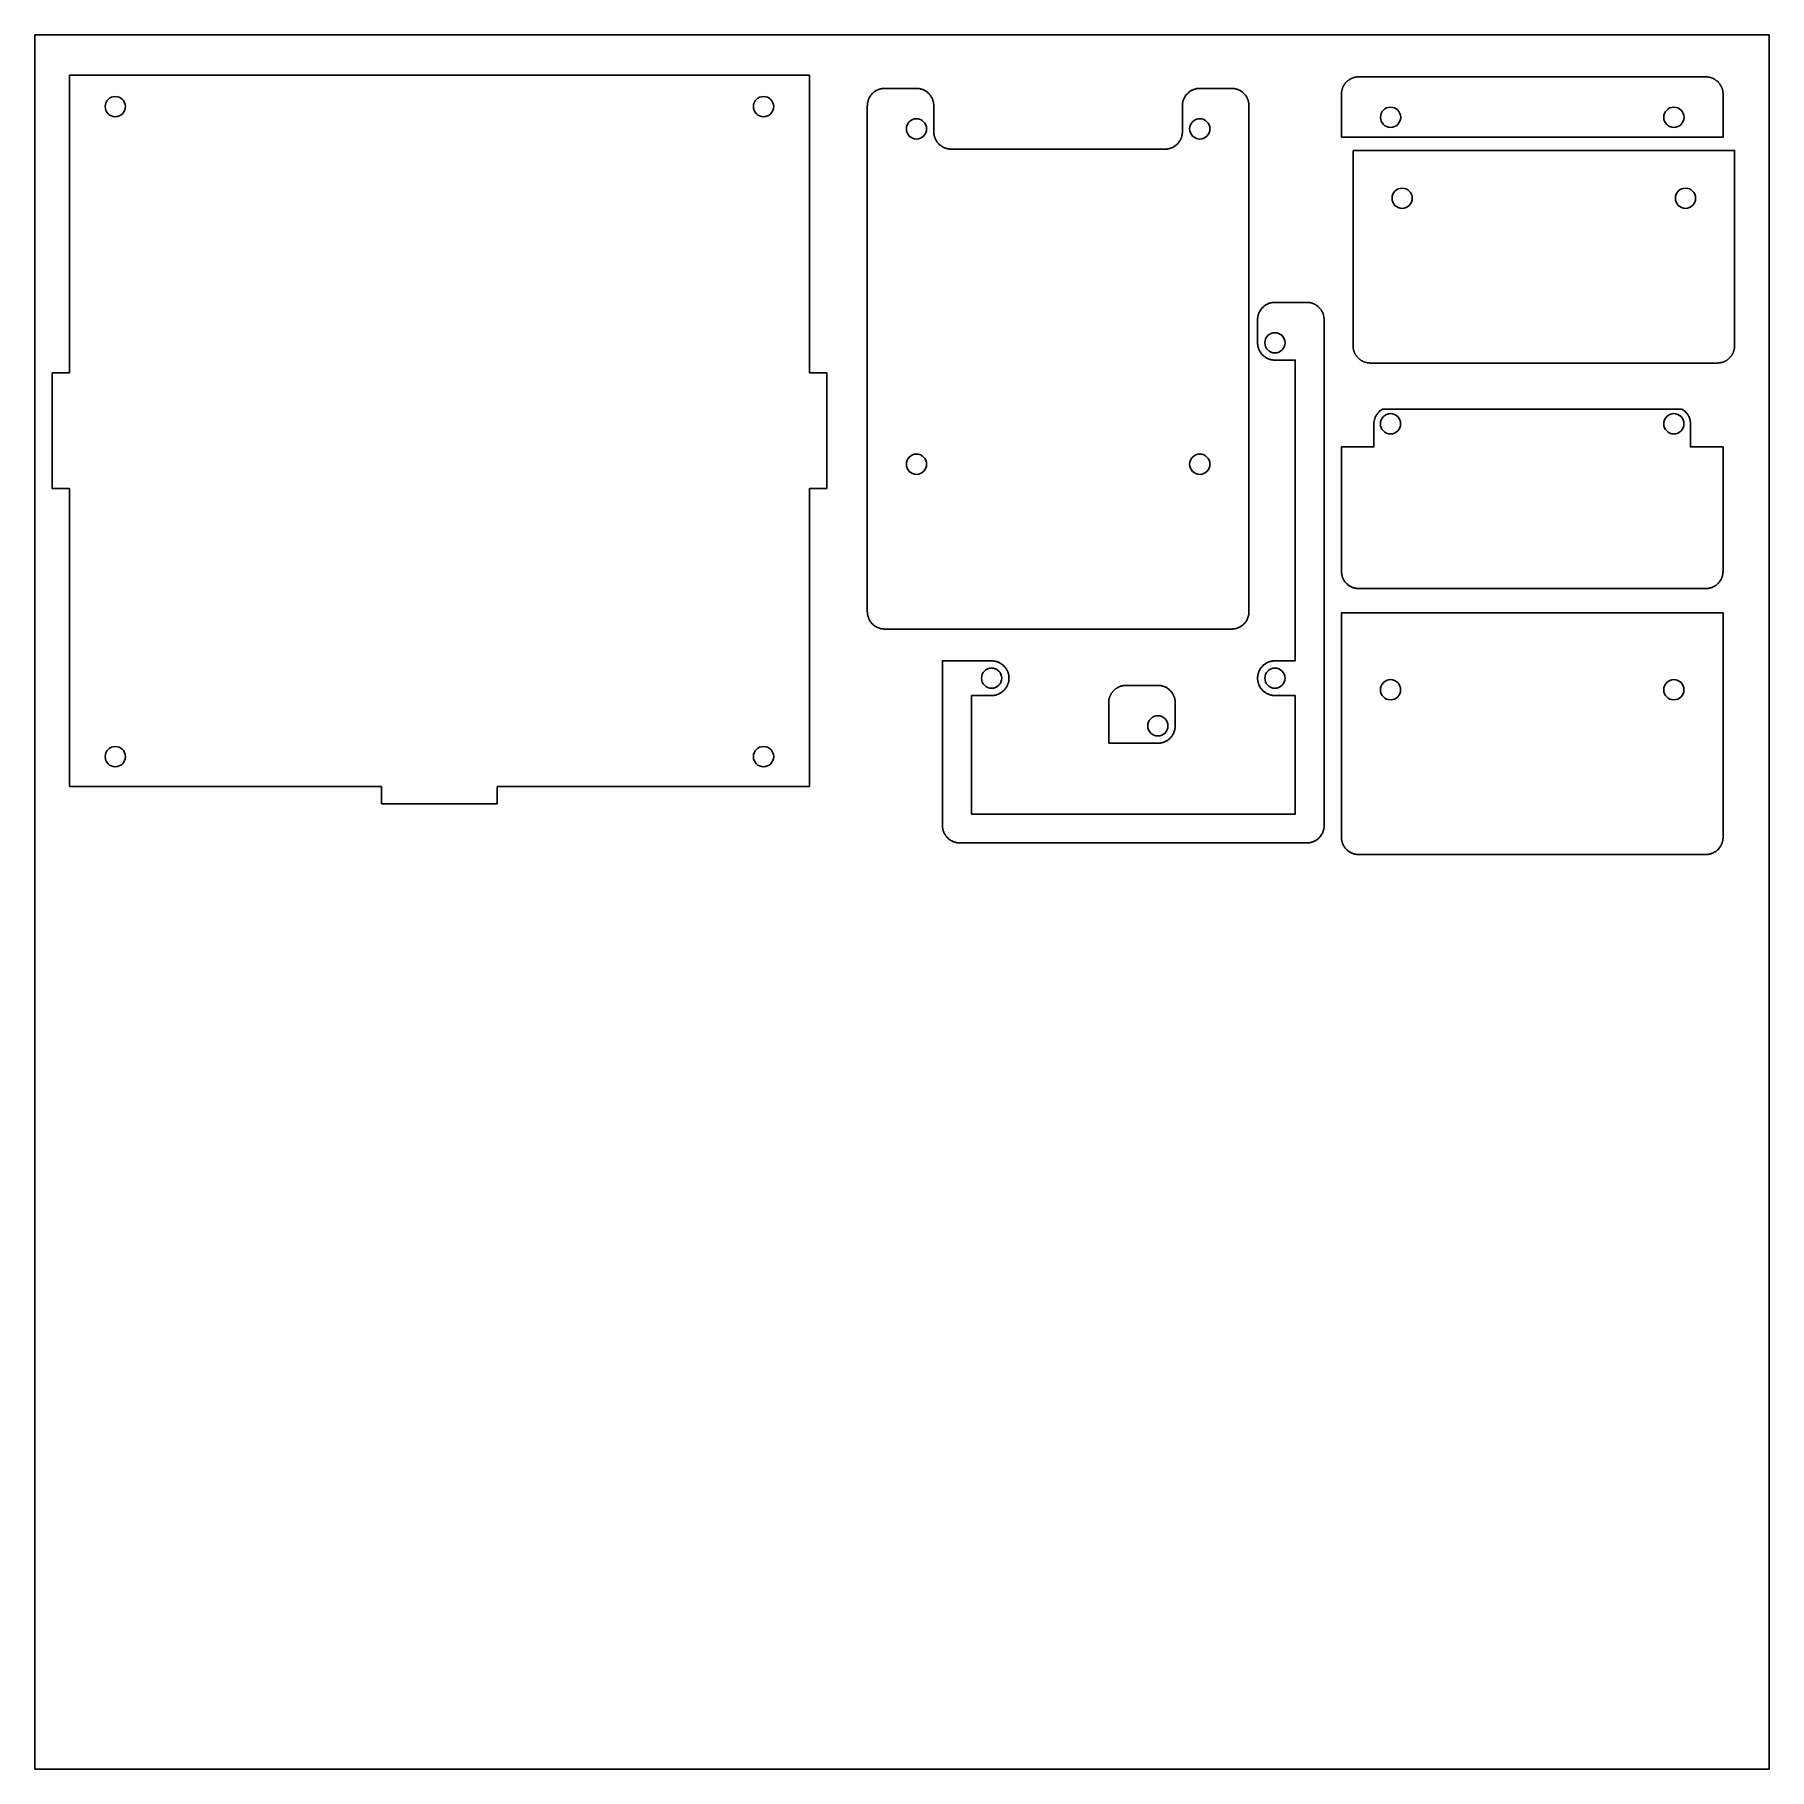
# Model space of a CAD drawing. Extents: x 1799 to 2099, y 2693 to 2993.
import ezdxf

# ---------------------------------------------------------------- set-up
doc = ezdxf.new("R2010")
doc.units = 0
doc.layers.add('CORTE_LASER$CORTE', color=7, linetype='CONTINUOUS')

msp = doc.modelspace()

# ---------------------------------------------------------------- linework, layer by layer
at = {"layer": 'CORTE_LASER$CORTE'}
for p, q in [((2099, 2993), (1799, 2993)), ((1799, 2993), (1799, 2693)), ((2099, 2693), (2099, 2993)), ((1805, 2934.5), (1805, 2986)), ((1805, 2986), (1933, 2986)), ((1933, 2986), (1933, 2934.5)), ((1802, 2914.5), (1802, 2934.5)), ((1802, 2934.5), (1805, 2934.5)), ((1933, 2934.5), (1936, 2934.5)), ((1936, 2934.5), (1936, 2914.5)), ((1805, 2914.5), (1802, 2914.5)), ((1805, 2863), (1805, 2914.5)), ((1936, 2914.5), (1933, 2914.5)), ((1933, 2914.5), (1933, 2863)), ((1859, 2863), (1805, 2863)), ((1859, 2860), (1859, 2863)), ((1933, 2863), (1879, 2863)), ((1879, 2863), (1879, 2860)), ((1879, 2860), (1859, 2860)), ((1799, 2693), (2099, 2693))]:
    msp.add_line(p, q, dxfattribs=at)
for points in [[(2025, 2975.27), (2091, 2975.27), (2091, 2982.71), (2091, 2982.78), (2091, 2982.85), (2091, 2982.91), (2090.99, 2982.98), (2090.98, 2983.05), (2090.98, 2983.12), (2090.97, 2983.19), (2090.95, 2983.26), (2090.94, 2983.33), (2090.92, 2983.4), (2090.91, 2983.47), (2090.89, 2983.54), (2090.87, 2983.61), (2090.84, 2983.68), (2090.82, 2983.75), (2090.79, 2983.82), (2090.77, 2983.89), (2090.73, 2983.95), (2090.7, 2984.02), (2090.67, 2984.09), (2090.63, 2984.16), (2090.6, 2984.22), (2090.56, 2984.29), (2090.51, 2984.35), (2090.47, 2984.42), (2090.43, 2984.48), (2090.38, 2984.54), (2090.33, 2984.6), (2090.28, 2984.66), (2090.23, 2984.72), (2090.18, 2984.78), (2090.13, 2984.83), (2090.07, 2984.89), (2090.01, 2984.94), (2089.95, 2984.99), (2089.89, 2985.04), (2089.83, 2985.09), (2089.77, 2985.14), (2089.71, 2985.18), (2089.65, 2985.22), (2089.58, 2985.26), (2089.52, 2985.3), (2089.45, 2985.34), (2089.38, 2985.38), (2089.31, 2985.41), (2089.25, 2985.44), (2089.18, 2985.47), (2089.11, 2985.5), (2089.04, 2985.53), (2088.97, 2985.55), (2088.9, 2985.58), (2088.83, 2985.6), (2088.76, 2985.62), (2088.69, 2985.63), (2088.62, 2985.65), (2088.55, 2985.66), (2088.48, 2985.67), (2088.41, 2985.68), (2088.34, 2985.69), (2088.27, 2985.7), (2088.21, 2985.71), (2088.14, 2985.71), (2088.07, 2985.71), (2088, 2985.71), (2028, 2985.71), (2027.94, 2985.71), (2027.87, 2985.71), (2027.8, 2985.71), (2027.73, 2985.7), (2027.67, 2985.69), (2027.6, 2985.68), (2027.53, 2985.67), (2027.46, 2985.66), (2027.39, 2985.65), (2027.32, 2985.63), (2027.25, 2985.62), (2027.18, 2985.6), (2027.11, 2985.58), (2027.04, 2985.55), (2026.97, 2985.53), (2026.9, 2985.5), (2026.83, 2985.47), (2026.76, 2985.44), (2026.69, 2985.41), (2026.63, 2985.38), (2026.56, 2985.34), (2026.49, 2985.3), (2026.43, 2985.26), (2026.36, 2985.22), (2026.3, 2985.18), (2026.24, 2985.14), (2026.17, 2985.09), (2026.11, 2985.04), (2026.05, 2984.99), (2026, 2984.94), (2025.94, 2984.89), (2025.88, 2984.83), (2025.83, 2984.78), (2025.78, 2984.72), (2025.72, 2984.66), (2025.67, 2984.6), (2025.63, 2984.54), (2025.58, 2984.48), (2025.54, 2984.42), (2025.49, 2984.35), (2025.45, 2984.29), (2025.41, 2984.22), (2025.37, 2984.16), (2025.34, 2984.09), (2025.31, 2984.02), (2025.27, 2983.95), (2025.24, 2983.89), (2025.21, 2983.82), (2025.19, 2983.75), (2025.16, 2983.68), (2025.14, 2983.61), (2025.12, 2983.54), (2025.1, 2983.47), (2025.08, 2983.4), (2025.07, 2983.33), (2025.05, 2983.26), (2025.04, 2983.19), (2025.03, 2983.12), (2025.02, 2983.05), (2025.02, 2982.98), (2025.01, 2982.91), (2025.01, 2982.85), (2025, 2982.78), (2025, 2982.71)], [(1997.5, 2976.21), (1997.5, 2980.71), (1997.5, 2980.81), (1997.51, 2980.92), (1997.52, 2981.02), (1997.53, 2981.12), (1997.54, 2981.22), (1997.56, 2981.32), (1997.59, 2981.42), (1997.61, 2981.52), (1997.64, 2981.62), (1997.67, 2981.72), (1997.71, 2981.81), (1997.75, 2981.91), (1997.79, 2982), (1997.84, 2982.09), (1997.89, 2982.18), (1997.94, 2982.27), (1997.99, 2982.36), (1998.05, 2982.44), (1998.11, 2982.52), (1998.17, 2982.61), (1998.24, 2982.68), (1998.31, 2982.76), (1998.38, 2982.83), (1998.45, 2982.9), (1998.53, 2982.97), (1998.61, 2983.04), (1998.69, 2983.1), (1998.77, 2983.16), (1998.85, 2983.22), (1998.94, 2983.28), (1999.03, 2983.33), (1999.12, 2983.38), (1999.21, 2983.42), (1999.3, 2983.46), (1999.4, 2983.5), (1999.5, 2983.54), (1999.59, 2983.57), (1999.69, 2983.6), (1999.79, 2983.63), (1999.89, 2983.65), (1999.99, 2983.67), (2000.09, 2983.68), (2000.19, 2983.7), (2000.3, 2983.7), (2000.4, 2983.71), (2000.5, 2983.71), (2006, 2983.71), (2006.11, 2983.71), (2006.21, 2983.7), (2006.31, 2983.7), (2006.41, 2983.68), (2006.51, 2983.67), (2006.61, 2983.65), (2006.71, 2983.63), (2006.81, 2983.6), (2006.91, 2983.57), (2007.01, 2983.54), (2007.1, 2983.5), (2007.2, 2983.46), (2007.29, 2983.42), (2007.38, 2983.38), (2007.47, 2983.33), (2007.56, 2983.28), (2007.65, 2983.22), (2007.73, 2983.16), (2007.82, 2983.1), (2007.9, 2983.04), (2007.98, 2982.97), (2008.05, 2982.9), (2008.13, 2982.83), (2008.2, 2982.76), (2008.27, 2982.68), (2008.33, 2982.61), (2008.39, 2982.52), (2008.45, 2982.44), (2008.51, 2982.36), (2008.57, 2982.27), (2008.62, 2982.18), (2008.67, 2982.09), (2008.71, 2982), (2008.76, 2981.91), (2008.79, 2981.81), (2008.83, 2981.72), (2008.86, 2981.62), (2008.89, 2981.52), (2008.92, 2981.42), (2008.94, 2981.32), (2008.96, 2981.22), (2008.98, 2981.12), (2008.99, 2981.02), (2009, 2980.92), (2009, 2980.81), (2009, 2980.71), (2009, 2893.21), (2009, 2893.11), (2009, 2893.01), (2008.99, 2892.91), (2008.98, 2892.8), (2008.96, 2892.7), (2008.94, 2892.6), (2008.92, 2892.5), (2008.89, 2892.4), (2008.86, 2892.3), (2008.83, 2892.21), (2008.79, 2892.11), (2008.76, 2892.02), (2008.71, 2891.92), (2008.67, 2891.83), (2008.62, 2891.74), (2008.57, 2891.65), (2008.51, 2891.57), (2008.45, 2891.48), (2008.39, 2891.4), (2008.33, 2891.32), (2008.27, 2891.24), (2008.2, 2891.16), (2008.13, 2891.09), (2008.05, 2891.02), (2007.98, 2890.95), (2007.9, 2890.88), (2007.82, 2890.82), (2007.73, 2890.76), (2007.65, 2890.7), (2007.56, 2890.65), (2007.47, 2890.6), (2007.38, 2890.55), (2007.29, 2890.5), (2007.2, 2890.46), (2007.1, 2890.42), (2007.01, 2890.39), (2006.91, 2890.35), (2006.81, 2890.32), (2006.71, 2890.3), (2006.61, 2890.27), (2006.51, 2890.26), (2006.41, 2890.24), (2006.31, 2890.23), (2006.21, 2890.22), (2006.11, 2890.21), (2006, 2890.21), (1946, 2890.21), (1945.9, 2890.21), (1945.8, 2890.22), (1945.7, 2890.23), (1945.6, 2890.24), (1945.49, 2890.26), (1945.39, 2890.27), (1945.29, 2890.3), (1945.19, 2890.32), (1945.1, 2890.35), (1945, 2890.39), (1944.9, 2890.42), (1944.81, 2890.46), (1944.72, 2890.5), (1944.62, 2890.55), (1944.53, 2890.6), (1944.45, 2890.65), (1944.36, 2890.7), (1944.27, 2890.76), (1944.19, 2890.82), (1944.11, 2890.88), (1944.03, 2890.95), (1943.96, 2891.02), (1943.88, 2891.09), (1943.81, 2891.16), (1943.74, 2891.24), (1943.68, 2891.32), (1943.61, 2891.4), (1943.55, 2891.48), (1943.5, 2891.57), (1943.44, 2891.65), (1943.39, 2891.74), (1943.34, 2891.83), (1943.29, 2891.92), (1943.25, 2892.02), (1943.21, 2892.11), (1943.18, 2892.21), (1943.14, 2892.3), (1943.12, 2892.4), (1943.09, 2892.5), (1943.07, 2892.6), (1943.05, 2892.7), (1943.03, 2892.8), (1943.02, 2892.91), (1943.01, 2893.01), (1943.01, 2893.11), (1943, 2893.21), (1943, 2980.71), (1943.01, 2980.81), (1943.01, 2980.92), (1943.02, 2981.02), (1943.03, 2981.12), (1943.05, 2981.22), (1943.07, 2981.32), (1943.09, 2981.42), (1943.12, 2981.52), (1943.14, 2981.62), (1943.18, 2981.72), (1943.21, 2981.81), (1943.25, 2981.91), (1943.29, 2982), (1943.34, 2982.09), (1943.39, 2982.18), (1943.44, 2982.27), (1943.5, 2982.36), (1943.55, 2982.44), (1943.61, 2982.52), (1943.68, 2982.61), (1943.74, 2982.68), (1943.81, 2982.76), (1943.88, 2982.83), (1943.96, 2982.9), (1944.03, 2982.97), (1944.11, 2983.04), (1944.19, 2983.1), (1944.27, 2983.16), (1944.36, 2983.22), (1944.45, 2983.28), (1944.53, 2983.33), (1944.62, 2983.38), (1944.72, 2983.42), (1944.81, 2983.46), (1944.9, 2983.5), (1945, 2983.54), (1945.1, 2983.57), (1945.19, 2983.6), (1945.29, 2983.63), (1945.39, 2983.65), (1945.49, 2983.67), (1945.6, 2983.68), (1945.7, 2983.7), (1945.8, 2983.7), (1945.9, 2983.71), (1946, 2983.71), (1951.5, 2983.71), (1951.6, 2983.71), (1951.7, 2983.7), (1951.81, 2983.7), (1951.91, 2983.68), (1952.01, 2983.67), (1952.11, 2983.65), (1952.21, 2983.63), (1952.31, 2983.6), (1952.41, 2983.57), (1952.5, 2983.54), (1952.6, 2983.5), (1952.7, 2983.46), (1952.79, 2983.42), (1952.88, 2983.38), (1952.97, 2983.33), (1953.06, 2983.28), (1953.15, 2983.22), (1953.23, 2983.16), (1953.31, 2983.1), (1953.39, 2983.04), (1953.47, 2982.97), (1953.55, 2982.9), (1953.62, 2982.83), (1953.69, 2982.76), (1953.76, 2982.68), (1953.83, 2982.61), (1953.89, 2982.52), (1953.95, 2982.44), (1954.01, 2982.36), (1954.06, 2982.27), (1954.11, 2982.18), (1954.16, 2982.09), (1954.21, 2982), (1954.25, 2981.91), (1954.29, 2981.81), (1954.33, 2981.72), (1954.36, 2981.62), (1954.39, 2981.52), (1954.41, 2981.42), (1954.44, 2981.32), (1954.46, 2981.22), (1954.47, 2981.12), (1954.48, 2981.02), (1954.49, 2980.92), (1954.5, 2980.81), (1954.5, 2980.71), (1954.5, 2976.21), (1954.5, 2976.11), (1954.51, 2976.01), (1954.52, 2975.91), (1954.53, 2975.8), (1954.54, 2975.7), (1954.56, 2975.6), (1954.59, 2975.5), (1954.61, 2975.4), (1954.64, 2975.3), (1954.67, 2975.21), (1954.71, 2975.11), (1954.75, 2975.02), (1954.79, 2974.92), (1954.84, 2974.83), (1954.89, 2974.74), (1954.94, 2974.65), (1954.99, 2974.57), (1955.05, 2974.48), (1955.11, 2974.4), (1955.17, 2974.32), (1955.24, 2974.24), (1955.31, 2974.16), (1955.38, 2974.09), (1955.45, 2974.02), (1955.53, 2973.95), (1955.61, 2973.88), (1955.69, 2973.82), (1955.77, 2973.76), (1955.85, 2973.7), (1955.94, 2973.65), (1956.03, 2973.6), (1956.12, 2973.55), (1956.21, 2973.5), (1956.3, 2973.46), (1956.4, 2973.42), (1956.5, 2973.39), (1956.59, 2973.35), (1956.69, 2973.32), (1956.79, 2973.3), (1956.89, 2973.27), (1956.99, 2973.26), (1957.09, 2973.24), (1957.19, 2973.23), (1957.3, 2973.22), (1957.4, 2973.21), (1957.5, 2973.21), (1994.5, 2973.21), (1994.6, 2973.21), (1994.7, 2973.22), (1994.81, 2973.23), (1994.91, 2973.24), (1995.01, 2973.26), (1995.11, 2973.27), (1995.21, 2973.3), (1995.31, 2973.32), (1995.41, 2973.35), (1995.5, 2973.39), (1995.6, 2973.42), (1995.7, 2973.46), (1995.79, 2973.5), (1995.88, 2973.55), (1995.97, 2973.6), (1996.06, 2973.65), (1996.15, 2973.7), (1996.23, 2973.76), (1996.31, 2973.82), (1996.39, 2973.88), (1996.47, 2973.95), (1996.55, 2974.02), (1996.62, 2974.09), (1996.69, 2974.16), (1996.76, 2974.24), (1996.83, 2974.32), (1996.89, 2974.4), (1996.95, 2974.48), (1997.01, 2974.57), (1997.06, 2974.65), (1997.11, 2974.74), (1997.16, 2974.83), (1997.21, 2974.92), (1997.25, 2975.02), (1997.29, 2975.11), (1997.33, 2975.21), (1997.36, 2975.3), (1997.39, 2975.4), (1997.41, 2975.5), (1997.44, 2975.6), (1997.46, 2975.7), (1997.47, 2975.8), (1997.48, 2975.91), (1997.49, 2976.01), (1997.5, 2976.11)], [(2027, 2973), (2093, 2973), (2093, 2939.21), (2093, 2939.15), (2093, 2939.08), (2093, 2939.01), (2092.99, 2938.94), (2092.98, 2938.87), (2092.98, 2938.8), (2092.97, 2938.74), (2092.95, 2938.67), (2092.94, 2938.6), (2092.92, 2938.53), (2092.91, 2938.46), (2092.89, 2938.39), (2092.87, 2938.32), (2092.84, 2938.25), (2092.82, 2938.18), (2092.79, 2938.11), (2092.77, 2938.04), (2092.73, 2937.97), (2092.7, 2937.9), (2092.67, 2937.83), (2092.63, 2937.77), (2092.6, 2937.7), (2092.56, 2937.64), (2092.51, 2937.57), (2092.47, 2937.51), (2092.43, 2937.44), (2092.38, 2937.38), (2092.33, 2937.32), (2092.28, 2937.26), (2092.23, 2937.2), (2092.18, 2937.15), (2092.13, 2937.09), (2092.07, 2937.04), (2092.01, 2936.98), (2091.95, 2936.93), (2091.89, 2936.88), (2091.83, 2936.83), (2091.77, 2936.79), (2091.71, 2936.74), (2091.65, 2936.7), (2091.58, 2936.66), (2091.52, 2936.62), (2091.45, 2936.58), (2091.38, 2936.55), (2091.31, 2936.51), (2091.25, 2936.48), (2091.18, 2936.45), (2091.11, 2936.42), (2091.04, 2936.4), (2090.97, 2936.37), (2090.9, 2936.35), (2090.83, 2936.33), (2090.76, 2936.31), (2090.69, 2936.29), (2090.62, 2936.28), (2090.55, 2936.26), (2090.48, 2936.25), (2090.41, 2936.24), (2090.34, 2936.23), (2090.27, 2936.22), (2090.21, 2936.22), (2090.14, 2936.21), (2090.07, 2936.21), (2090, 2936.21), (2030, 2936.21), (2029.94, 2936.21), (2029.87, 2936.21), (2029.8, 2936.22), (2029.73, 2936.22), (2029.67, 2936.23), (2029.6, 2936.24), (2029.53, 2936.25), (2029.46, 2936.26), (2029.39, 2936.28), (2029.32, 2936.29), (2029.25, 2936.31), (2029.18, 2936.33), (2029.11, 2936.35), (2029.04, 2936.37), (2028.97, 2936.4), (2028.9, 2936.42), (2028.83, 2936.45), (2028.76, 2936.48), (2028.69, 2936.51), (2028.63, 2936.55), (2028.56, 2936.58), (2028.49, 2936.62), (2028.43, 2936.66), (2028.36, 2936.7), (2028.3, 2936.74), (2028.24, 2936.79), (2028.17, 2936.83), (2028.11, 2936.88), (2028.05, 2936.93), (2028, 2936.98), (2027.94, 2937.04), (2027.88, 2937.09), (2027.83, 2937.15), (2027.78, 2937.2), (2027.72, 2937.26), (2027.67, 2937.32), (2027.63, 2937.38), (2027.58, 2937.44), (2027.54, 2937.51), (2027.49, 2937.57), (2027.45, 2937.64), (2027.41, 2937.7), (2027.37, 2937.77), (2027.34, 2937.83), (2027.31, 2937.9), (2027.27, 2937.97), (2027.24, 2938.04), (2027.21, 2938.11), (2027.19, 2938.18), (2027.16, 2938.25), (2027.14, 2938.32), (2027.12, 2938.39), (2027.1, 2938.46), (2027.08, 2938.53), (2027.07, 2938.6), (2027.05, 2938.67), (2027.04, 2938.74), (2027.03, 2938.8), (2027.02, 2938.87), (2027.02, 2938.94), (2027.01, 2939.01), (2027.01, 2939.08), (2027, 2939.15), (2027, 2939.21)], [(2010.5, 2939.71), (2010.5, 2943.71), (2010.5, 2943.81), (2010.51, 2943.92), (2010.52, 2944.02), (2010.53, 2944.12), (2010.54, 2944.22), (2010.56, 2944.32), (2010.59, 2944.42), (2010.61, 2944.52), (2010.64, 2944.62), (2010.67, 2944.72), (2010.71, 2944.81), (2010.75, 2944.91), (2010.79, 2945), (2010.84, 2945.09), (2010.89, 2945.18), (2010.94, 2945.27), (2010.99, 2945.36), (2011.05, 2945.44), (2011.11, 2945.52), (2011.17, 2945.61), (2011.24, 2945.68), (2011.31, 2945.76), (2011.38, 2945.83), (2011.45, 2945.9), (2011.53, 2945.97), (2011.61, 2946.04), (2011.69, 2946.1), (2011.77, 2946.16), (2011.85, 2946.22), (2011.94, 2946.28), (2012.03, 2946.33), (2012.12, 2946.38), (2012.21, 2946.42), (2012.3, 2946.46), (2012.4, 2946.5), (2012.5, 2946.54), (2012.59, 2946.57), (2012.69, 2946.6), (2012.79, 2946.63), (2012.89, 2946.65), (2012.99, 2946.67), (2013.09, 2946.68), (2013.19, 2946.7), (2013.3, 2946.7), (2013.4, 2946.71), (2013.5, 2946.71), (2019, 2946.71), (2019.07, 2946.71), (2019.14, 2946.71), (2019.21, 2946.71), (2019.27, 2946.7), (2019.34, 2946.69), (2019.41, 2946.68), (2019.48, 2946.67), (2019.55, 2946.66), (2019.62, 2946.65), (2019.69, 2946.63), (2019.76, 2946.62), (2019.83, 2946.6), (2019.9, 2946.58), (2019.97, 2946.55), (2020.04, 2946.53), (2020.11, 2946.5), (2020.18, 2946.47), (2020.25, 2946.44), (2020.31, 2946.41), (2020.38, 2946.38), (2020.45, 2946.34), (2020.52, 2946.3), (2020.58, 2946.26), (2020.65, 2946.22), (2020.71, 2946.18), (2020.77, 2946.14), (2020.83, 2946.09), (2020.89, 2946.04), (2020.95, 2945.99), (2021.01, 2945.94), (2021.07, 2945.89), (2021.13, 2945.83), (2021.18, 2945.78), (2021.23, 2945.72), (2021.28, 2945.66), (2021.33, 2945.6), (2021.38, 2945.54), (2021.43, 2945.48), (2021.47, 2945.42), (2021.51, 2945.35), (2021.56, 2945.29), (2021.6, 2945.22), (2021.63, 2945.16), (2021.67, 2945.09), (2021.7, 2945.02), (2021.73, 2944.95), (2021.77, 2944.89), (2021.79, 2944.82), (2021.82, 2944.75), (2021.84, 2944.68), (2021.87, 2944.61), (2021.89, 2944.54), (2021.91, 2944.47), (2021.92, 2944.4), (2021.94, 2944.33), (2021.95, 2944.26), (2021.97, 2944.19), (2021.98, 2944.12), (2021.98, 2944.05), (2021.99, 2943.98), (2022, 2943.91), (2022, 2943.85), (2022, 2943.78), (2022, 2943.71), (2022, 2856.21), (2022, 2856.11), (2022, 2856.01), (2021.99, 2855.91), (2021.98, 2855.8), (2021.96, 2855.7), (2021.94, 2855.6), (2021.92, 2855.5), (2021.89, 2855.4), (2021.86, 2855.3), (2021.83, 2855.21), (2021.79, 2855.11), (2021.76, 2855.02), (2021.71, 2854.92), (2021.67, 2854.83), (2021.62, 2854.74), (2021.57, 2854.65), (2021.51, 2854.57), (2021.45, 2854.48), (2021.39, 2854.4), (2021.33, 2854.32), (2021.27, 2854.24), (2021.2, 2854.16), (2021.13, 2854.09), (2021.05, 2854.02), (2020.98, 2853.95), (2020.9, 2853.88), (2020.82, 2853.82), (2020.73, 2853.76), (2020.65, 2853.7), (2020.56, 2853.65), (2020.47, 2853.6), (2020.38, 2853.55), (2020.29, 2853.5), (2020.2, 2853.46), (2020.1, 2853.42), (2020.01, 2853.39), (2019.91, 2853.35), (2019.81, 2853.32), (2019.71, 2853.3), (2019.61, 2853.27), (2019.51, 2853.26), (2019.41, 2853.24), (2019.31, 2853.23), (2019.21, 2853.22), (2019.11, 2853.21), (2019, 2853.21), (1959, 2853.21), (1958.9, 2853.21), (1958.8, 2853.22), (1958.7, 2853.23), (1958.6, 2853.24), (1958.49, 2853.26), (1958.39, 2853.27), (1958.29, 2853.3), (1958.19, 2853.32), (1958.1, 2853.35), (1958, 2853.39), (1957.9, 2853.42), (1957.81, 2853.46), (1957.72, 2853.5), (1957.62, 2853.55), (1957.53, 2853.6), (1957.45, 2853.65), (1957.36, 2853.7), (1957.27, 2853.76), (1957.19, 2853.82), (1957.11, 2853.88), (1957.03, 2853.95), (1956.96, 2854.02), (1956.88, 2854.09), (1956.81, 2854.16), (1956.74, 2854.24), (1956.68, 2854.32), (1956.61, 2854.4), (1956.55, 2854.48), (1956.5, 2854.57), (1956.44, 2854.65), (1956.39, 2854.74), (1956.34, 2854.83), (1956.29, 2854.92), (1956.25, 2855.02), (1956.21, 2855.11), (1956.18, 2855.21), (1956.14, 2855.3), (1956.12, 2855.4), (1956.09, 2855.5), (1956.07, 2855.6), (1956.05, 2855.7), (1956.03, 2855.8), (1956.02, 2855.91), (1956.01, 2856.01), (1956.01, 2856.11), (1956, 2856.21), (1956, 2884.71), (1964.5, 2884.71), (1964.6, 2884.71), (1964.71, 2884.7), (1964.81, 2884.7), (1964.91, 2884.68), (1965.02, 2884.67), (1965.12, 2884.65), (1965.22, 2884.62), (1965.32, 2884.6), (1965.42, 2884.57), (1965.52, 2884.53), (1965.61, 2884.5), (1965.71, 2884.46), (1965.8, 2884.41), (1965.89, 2884.37), (1965.99, 2884.32), (1966.07, 2884.27), (1966.16, 2884.21), (1966.25, 2884.15), (1966.33, 2884.09), (1966.41, 2884.02), (1966.49, 2883.96), (1966.57, 2883.89), (1966.64, 2883.81), (1966.71, 2883.74), (1966.78, 2883.66), (1966.85, 2883.58), (1966.91, 2883.5), (1966.97, 2883.42), (1967.03, 2883.33), (1967.08, 2883.24), (1967.13, 2883.15), (1967.18, 2883.06), (1967.22, 2882.97), (1967.27, 2882.87), (1967.31, 2882.78), (1967.34, 2882.68), (1967.37, 2882.58), (1967.4, 2882.48), (1967.42, 2882.38), (1967.45, 2882.28), (1967.46, 2882.18), (1967.48, 2882.07), (1967.49, 2881.97), (1967.5, 2881.87), (1967.5, 2881.76), (1967.5, 2881.66), (1967.5, 2881.56), (1967.49, 2881.45), (1967.48, 2881.35), (1967.46, 2881.25), (1967.45, 2881.15), (1967.42, 2881.04), (1967.4, 2880.94), (1967.37, 2880.84), (1967.34, 2880.75), (1967.31, 2880.65), (1967.27, 2880.55), (1967.22, 2880.46), (1967.18, 2880.36), (1967.13, 2880.27), (1967.08, 2880.18), (1967.03, 2880.09), (1966.97, 2880.01), (1966.91, 2879.92), (1966.85, 2879.84), (1966.78, 2879.76), (1966.71, 2879.68), (1966.64, 2879.61), (1966.57, 2879.54), (1966.49, 2879.47), (1966.41, 2879.4), (1966.33, 2879.33), (1966.25, 2879.27), (1966.16, 2879.21), (1966.07, 2879.16), (1965.99, 2879.11), (1965.89, 2879.06), (1965.8, 2879.01), (1965.71, 2878.97), (1965.61, 2878.93), (1965.52, 2878.89), (1965.42, 2878.86), (1965.32, 2878.83), (1965.22, 2878.8), (1965.12, 2878.78), (1965.02, 2878.76), (1964.91, 2878.74), (1964.81, 2878.73), (1964.71, 2878.72), (1964.6, 2878.71), (1964.5, 2878.71), (1961, 2878.71), (1961, 2858.21), (2017, 2858.21), (2017, 2878.71), (2013.5, 2878.71), (2013.4, 2878.71), (2013.29, 2878.72), (2013.19, 2878.73), (2013.09, 2878.74), (2012.98, 2878.76), (2012.88, 2878.78), (2012.78, 2878.8), (2012.68, 2878.83), (2012.58, 2878.86), (2012.48, 2878.89), (2012.39, 2878.93), (2012.29, 2878.97), (2012.2, 2879.01), (2012.11, 2879.06), (2012.01, 2879.11), (2011.93, 2879.16), (2011.84, 2879.21), (2011.75, 2879.27), (2011.67, 2879.33), (2011.59, 2879.4), (2011.51, 2879.47), (2011.43, 2879.54), (2011.36, 2879.61), (2011.29, 2879.68), (2011.22, 2879.76), (2011.15, 2879.84), (2011.09, 2879.92), (2011.03, 2880.01), (2010.97, 2880.09), (2010.92, 2880.18), (2010.87, 2880.27), (2010.82, 2880.36), (2010.78, 2880.46), (2010.73, 2880.55), (2010.69, 2880.65), (2010.66, 2880.75), (2010.63, 2880.84), (2010.6, 2880.94), (2010.58, 2881.04), (2010.55, 2881.15), (2010.54, 2881.25), (2010.52, 2881.35), (2010.51, 2881.45), (2010.5, 2881.56), (2010.5, 2881.66), (2010.5, 2881.76), (2010.5, 2881.87), (2010.51, 2881.97), (2010.52, 2882.07), (2010.54, 2882.18), (2010.55, 2882.28), (2010.58, 2882.38), (2010.6, 2882.48), (2010.63, 2882.58), (2010.66, 2882.68), (2010.69, 2882.78), (2010.73, 2882.87), (2010.78, 2882.97), (2010.82, 2883.06), (2010.87, 2883.15), (2010.92, 2883.24), (2010.97, 2883.33), (2011.03, 2883.42), (2011.09, 2883.5), (2011.15, 2883.58), (2011.22, 2883.66), (2011.29, 2883.74), (2011.36, 2883.81), (2011.43, 2883.89), (2011.51, 2883.96), (2011.59, 2884.02), (2011.67, 2884.09), (2011.75, 2884.15), (2011.84, 2884.21), (2011.93, 2884.27), (2012.01, 2884.32), (2012.11, 2884.37), (2012.2, 2884.41), (2012.29, 2884.46), (2012.39, 2884.5), (2012.48, 2884.53), (2012.58, 2884.57), (2012.68, 2884.6), (2012.78, 2884.62), (2012.88, 2884.65), (2012.98, 2884.67), (2013.09, 2884.68), (2013.19, 2884.7), (2013.29, 2884.7), (2013.4, 2884.71), (2013.5, 2884.71), (2017, 2884.71), (2017, 2936.71), (2013.5, 2936.71), (2013.4, 2936.71), (2013.3, 2936.72), (2013.19, 2936.73), (2013.09, 2936.74), (2012.99, 2936.76), (2012.89, 2936.77), (2012.79, 2936.8), (2012.69, 2936.82), (2012.59, 2936.85), (2012.5, 2936.89), (2012.4, 2936.92), (2012.3, 2936.96), (2012.21, 2937), (2012.12, 2937.05), (2012.03, 2937.1), (2011.94, 2937.15), (2011.85, 2937.2), (2011.77, 2937.26), (2011.69, 2937.32), (2011.61, 2937.38), (2011.53, 2937.45), (2011.45, 2937.52), (2011.38, 2937.59), (2011.31, 2937.66), (2011.24, 2937.74), (2011.17, 2937.82), (2011.11, 2937.9), (2011.05, 2937.98), (2010.99, 2938.07), (2010.94, 2938.15), (2010.89, 2938.24), (2010.84, 2938.33), (2010.79, 2938.42), (2010.75, 2938.52), (2010.71, 2938.61), (2010.67, 2938.71), (2010.64, 2938.8), (2010.61, 2938.9), (2010.59, 2939), (2010.56, 2939.1), (2010.54, 2939.2), (2010.53, 2939.3), (2010.52, 2939.41), (2010.51, 2939.51), (2010.5, 2939.61)], [(2025, 2900.21), (2025, 2921.71), (2030.62, 2921.71), (2030.62, 2925.71), (2030.63, 2925.81), (2030.63, 2925.91), (2030.64, 2926.01), (2030.65, 2926.1), (2030.67, 2926.2), (2030.69, 2926.3), (2030.71, 2926.39), (2030.73, 2926.49), (2030.76, 2926.58), (2030.79, 2926.67), (2030.83, 2926.76), (2030.86, 2926.85), (2030.9, 2926.94), (2030.95, 2927.03), (2030.99, 2927.12), (2031.04, 2927.2), (2031.1, 2927.29), (2031.15, 2927.37), (2031.21, 2927.45), (2031.27, 2927.52), (2031.33, 2927.6), (2031.4, 2927.67), (2031.47, 2927.74), (2031.54, 2927.81), (2031.61, 2927.87), (2031.68, 2927.94), (2031.76, 2928), (2031.84, 2928.06), (2031.92, 2928.11), (2032, 2928.16), (2032.09, 2928.21), (2083.9, 2928.21), (2083.99, 2928.16), (2084.07, 2928.11), (2084.15, 2928.06), (2084.23, 2928), (2084.31, 2927.94), (2084.38, 2927.87), (2084.46, 2927.81), (2084.53, 2927.74), (2084.59, 2927.67), (2084.66, 2927.6), (2084.72, 2927.52), (2084.78, 2927.45), (2084.84, 2927.37), (2084.9, 2927.29), (2084.95, 2927.2), (2085, 2927.12), (2085.05, 2927.03), (2085.09, 2926.94), (2085.13, 2926.85), (2085.17, 2926.76), (2085.2, 2926.67), (2085.23, 2926.58), (2085.26, 2926.49), (2085.29, 2926.39), (2085.31, 2926.3), (2085.33, 2926.2), (2085.34, 2926.1), (2085.35, 2926.01), (2085.36, 2925.91), (2085.37, 2925.81), (2085.37, 2925.71), (2085.37, 2921.71), (2091, 2921.71), (2091, 2900.21), (2090.99, 2900.11), (2090.99, 2900.01), (2090.98, 2899.91), (2090.97, 2899.8), (2090.95, 2899.7), (2090.93, 2899.6), (2090.91, 2899.5), (2090.88, 2899.4), (2090.86, 2899.3), (2090.82, 2899.21), (2090.79, 2899.11), (2090.75, 2899.02), (2090.71, 2898.92), (2090.66, 2898.83), (2090.61, 2898.74), (2090.56, 2898.65), (2090.5, 2898.57), (2090.45, 2898.48), (2090.39, 2898.4), (2090.32, 2898.32), (2090.26, 2898.24), (2090.19, 2898.16), (2090.12, 2898.09), (2090.04, 2898.02), (2089.97, 2897.95), (2089.89, 2897.88), (2089.81, 2897.82), (2089.73, 2897.76), (2089.64, 2897.7), (2089.55, 2897.65), (2089.47, 2897.6), (2089.38, 2897.55), (2089.28, 2897.5), (2089.19, 2897.46), (2089.1, 2897.42), (2089, 2897.39), (2088.9, 2897.35), (2088.81, 2897.32), (2088.71, 2897.3), (2088.61, 2897.27), (2088.51, 2897.26), (2088.4, 2897.24), (2088.3, 2897.23), (2088.2, 2897.22), (2088.1, 2897.21), (2088, 2897.21), (2028, 2897.21), (2027.89, 2897.21), (2027.79, 2897.22), (2027.69, 2897.23), (2027.59, 2897.24), (2027.49, 2897.26), (2027.39, 2897.27), (2027.29, 2897.3), (2027.19, 2897.32), (2027.09, 2897.35), (2026.99, 2897.39), (2026.9, 2897.42), (2026.8, 2897.46), (2026.71, 2897.5), (2026.62, 2897.55), (2026.53, 2897.6), (2026.44, 2897.65), (2026.35, 2897.7), (2026.27, 2897.76), (2026.18, 2897.82), (2026.1, 2897.88), (2026.02, 2897.95), (2025.95, 2898.02), (2025.87, 2898.09), (2025.8, 2898.16), (2025.73, 2898.24), (2025.67, 2898.32), (2025.61, 2898.4), (2025.55, 2898.48), (2025.49, 2898.57), (2025.43, 2898.65), (2025.38, 2898.74), (2025.33, 2898.83), (2025.29, 2898.92), (2025.24, 2899.02), (2025.21, 2899.11), (2025.17, 2899.21), (2025.14, 2899.3), (2025.11, 2899.4), (2025.08, 2899.5), (2025.06, 2899.6), (2025.04, 2899.7), (2025.02, 2899.8), (2025.01, 2899.91), (2025, 2900.01), (2025, 2900.11)], [(2025, 2854.21), (2025, 2893), (2091, 2893), (2091, 2854.21), (2091, 2854.11), (2091, 2854.01), (2090.99, 2853.91), (2090.98, 2853.8), (2090.96, 2853.7), (2090.94, 2853.6), (2090.92, 2853.5), (2090.89, 2853.4), (2090.86, 2853.3), (2090.83, 2853.21), (2090.79, 2853.11), (2090.76, 2853.02), (2090.71, 2852.92), (2090.67, 2852.83), (2090.62, 2852.74), (2090.57, 2852.65), (2090.51, 2852.57), (2090.45, 2852.48), (2090.39, 2852.4), (2090.33, 2852.32), (2090.27, 2852.24), (2090.2, 2852.16), (2090.13, 2852.09), (2090.05, 2852.02), (2089.98, 2851.95), (2089.9, 2851.88), (2089.82, 2851.82), (2089.73, 2851.76), (2089.65, 2851.7), (2089.56, 2851.65), (2089.47, 2851.6), (2089.38, 2851.55), (2089.29, 2851.5), (2089.2, 2851.46), (2089.1, 2851.42), (2089.01, 2851.39), (2088.91, 2851.35), (2088.81, 2851.32), (2088.71, 2851.3), (2088.61, 2851.27), (2088.51, 2851.26), (2088.41, 2851.24), (2088.31, 2851.23), (2088.21, 2851.22), (2088.11, 2851.21), (2088, 2851.21), (2028, 2851.21), (2027.89, 2851.21), (2027.79, 2851.22), (2027.69, 2851.23), (2027.59, 2851.24), (2027.49, 2851.26), (2027.39, 2851.27), (2027.29, 2851.3), (2027.19, 2851.32), (2027.09, 2851.35), (2026.99, 2851.39), (2026.9, 2851.42), (2026.8, 2851.46), (2026.71, 2851.5), (2026.62, 2851.55), (2026.53, 2851.6), (2026.44, 2851.65), (2026.35, 2851.7), (2026.27, 2851.76), (2026.18, 2851.82), (2026.1, 2851.88), (2026.02, 2851.95), (2025.95, 2852.02), (2025.87, 2852.09), (2025.8, 2852.16), (2025.73, 2852.24), (2025.67, 2852.32), (2025.61, 2852.4), (2025.55, 2852.48), (2025.49, 2852.57), (2025.43, 2852.65), (2025.38, 2852.74), (2025.33, 2852.83), (2025.29, 2852.92), (2025.24, 2853.02), (2025.21, 2853.11), (2025.17, 2853.21), (2025.14, 2853.3), (2025.11, 2853.4), (2025.08, 2853.5), (2025.06, 2853.6), (2025.04, 2853.7), (2025.02, 2853.8), (2025.01, 2853.91), (2025, 2854.01), (2025, 2854.11)], [(1984.75, 2870.46), (1984.75, 2877.46), (1984.75, 2877.53), (1984.76, 2877.6), (1984.76, 2877.66), (1984.77, 2877.73), (1984.77, 2877.8), (1984.78, 2877.87), (1984.79, 2877.94), (1984.8, 2878.01), (1984.82, 2878.08), (1984.83, 2878.15), (1984.85, 2878.22), (1984.87, 2878.29), (1984.89, 2878.36), (1984.91, 2878.43), (1984.94, 2878.5), (1984.96, 2878.57), (1984.99, 2878.64), (1985.02, 2878.7), (1985.06, 2878.77), (1985.09, 2878.84), (1985.12, 2878.91), (1985.16, 2878.97), (1985.2, 2879.04), (1985.24, 2879.1), (1985.29, 2879.17), (1985.33, 2879.23), (1985.38, 2879.29), (1985.42, 2879.35), (1985.47, 2879.41), (1985.53, 2879.47), (1985.58, 2879.53), (1985.63, 2879.58), (1985.69, 2879.64), (1985.75, 2879.69), (1985.8, 2879.74), (1985.86, 2879.79), (1985.92, 2879.84), (1985.99, 2879.89), (1986.05, 2879.93), (1986.11, 2879.97), (1986.18, 2880.01), (1986.24, 2880.05), (1986.31, 2880.09), (1986.38, 2880.13), (1986.44, 2880.16), (1986.51, 2880.19), (1986.58, 2880.22), (1986.65, 2880.25), (1986.72, 2880.28), (1986.79, 2880.3), (1986.86, 2880.33), (1986.93, 2880.35), (1987, 2880.37), (1987.07, 2880.38), (1987.14, 2880.4), (1987.21, 2880.41), (1987.28, 2880.42), (1987.35, 2880.43), (1987.42, 2880.44), (1987.48, 2880.45), (1987.55, 2880.46), (1987.62, 2880.46), (1987.69, 2880.46), (1987.75, 2880.46), (1993.25, 2880.46), (1993.35, 2880.46), (1993.45, 2880.45), (1993.56, 2880.45), (1993.66, 2880.43), (1993.76, 2880.42), (1993.86, 2880.4), (1993.96, 2880.38), (1994.06, 2880.35), (1994.16, 2880.32), (1994.25, 2880.29), (1994.35, 2880.25), (1994.45, 2880.21), (1994.54, 2880.17), (1994.63, 2880.13), (1994.72, 2880.08), (1994.81, 2880.03), (1994.9, 2879.97), (1994.98, 2879.91), (1995.06, 2879.85), (1995.14, 2879.79), (1995.22, 2879.72), (1995.3, 2879.65), (1995.37, 2879.58), (1995.44, 2879.51), (1995.51, 2879.43), (1995.58, 2879.36), (1995.64, 2879.27), (1995.7, 2879.19), (1995.76, 2879.11), (1995.81, 2879.02), (1995.86, 2878.93), (1995.91, 2878.84), (1995.96, 2878.75), (1996, 2878.66), (1996.04, 2878.56), (1996.08, 2878.47), (1996.11, 2878.37), (1996.14, 2878.27), (1996.16, 2878.17), (1996.19, 2878.07), (1996.21, 2877.97), (1996.22, 2877.87), (1996.23, 2877.77), (1996.24, 2877.67), (1996.25, 2877.56), (1996.25, 2877.46), (1996.25, 2876.96), (1996.25, 2873.46), (1996.25, 2873.36), (1996.24, 2873.26), (1996.23, 2873.16), (1996.22, 2873.05), (1996.21, 2872.95), (1996.19, 2872.85), (1996.16, 2872.75), (1996.14, 2872.65), (1996.11, 2872.55), (1996.08, 2872.46), (1996.04, 2872.36), (1996, 2872.27), (1995.96, 2872.17), (1995.91, 2872.08), (1995.86, 2871.99), (1995.81, 2871.9), (1995.76, 2871.82), (1995.7, 2871.73), (1995.64, 2871.65), (1995.58, 2871.57), (1995.51, 2871.49), (1995.44, 2871.41), (1995.37, 2871.34), (1995.3, 2871.27), (1995.22, 2871.2), (1995.14, 2871.13), (1995.06, 2871.07), (1994.98, 2871.01), (1994.9, 2870.95), (1994.81, 2870.9), (1994.72, 2870.85), (1994.63, 2870.8), (1994.54, 2870.75), (1994.45, 2870.71), (1994.35, 2870.67), (1994.25, 2870.64), (1994.16, 2870.6), (1994.06, 2870.57), (1993.96, 2870.55), (1993.86, 2870.52), (1993.76, 2870.51), (1993.66, 2870.49), (1993.56, 2870.48), (1993.45, 2870.47), (1993.35, 2870.46), (1993.25, 2870.46), (1989.75, 2870.46)]]:
    msp.add_lwpolyline(points, close=True, dxfattribs=at)
for centre in [(1812.94, 2980.56), (1925.06, 2980.56), (2033.5, 2978.71), (2082.5, 2978.71), (1951.5, 2976.71), (2000.5, 2976.71), (2035.5, 2964.71), (2084.5, 2964.71), (2013.5, 2939.71), (2033.49, 2925.71), (2082.49, 2925.71), (1951.5, 2918.71), (2000.5, 2918.71), (1964.5, 2881.71), (2013.5, 2881.71), (2033.49, 2879.71), (2082.49, 2879.71), (1993.25, 2873.46), (1812.94, 2868.14), (1925.06, 2868.14)]:
    msp.add_circle(centre, 1.75, dxfattribs=at)

doc.saveas('drawing.dxf')
